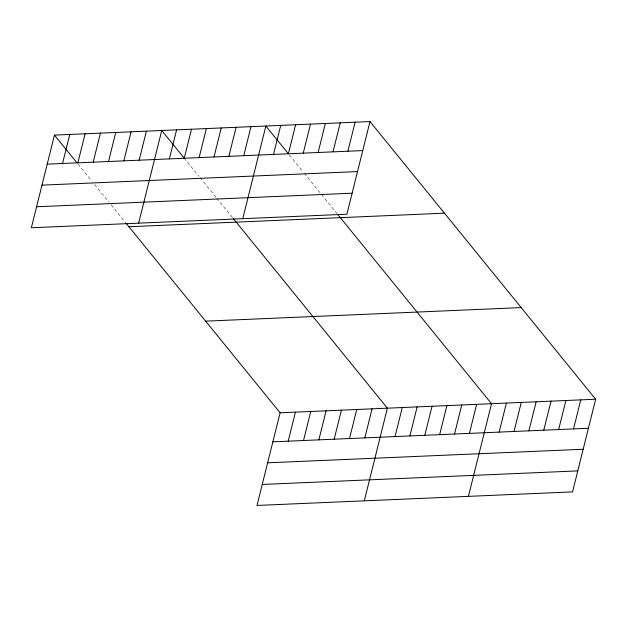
<?xml version="1.0" encoding="UTF-8"?>
<svg xmlns="http://www.w3.org/2000/svg" width="627" height="627" viewBox="0 0 627 627"><rect width="100%" height="100%" fill="white"/><g stroke="black" fill="none" stroke-linecap="round" stroke-linejoin="round"><path stroke-width="0.47" stroke-dasharray="3.13 2.35" d="M289.353 154.924L303.1 171.845M304.244 173.256L320.852 193.696M321.424 194.401L336.895 213.431M184.072 157.988L198.971 176.32M200.115 177.731L216.15 197.466M216.723 198.171L232.766 217.906M77.936 164.008L91.683 180.929M94.552 184.456L108.871 202.074M111.159 204.896L125.478 222.514"/><path stroke-width="0.94" d="M54.455 135.111L31.35 227.766L346.888 214.207L369.993 121.552L54.455 135.111L76.792 162.605M62.535 163.482L69.777 134.452M77.866 162.824L85.107 133.794M93.188 162.166L100.43 133.136M108.518 161.507L115.76 132.477M123.84 160.849L131.082 131.819M139.17 160.191L146.412 131.161M138.638 223.157L161.735 130.502L184.072 157.988M169.368 158.897L176.61 129.86M184.244 158.255L191.486 129.225M199.12 157.62L206.361 128.582M213.995 156.977L221.237 127.947M228.871 156.335L236.113 127.305M243.746 155.7L250.988 126.662M242.767 218.682L265.864 126.027L288.201 153.513M273.497 154.422L280.739 125.384M288.373 153.78L295.615 124.749M303.249 153.145L310.49 124.107M318.124 152.502L325.366 123.472M333 151.859L340.242 122.829M126.051 223.22L280.112 412.793L257.007 505.448L572.545 491.889L595.65 399.234L369.993 121.552M347.875 151.225L355.117 122.187M288.193 441.173L295.435 412.135M303.523 440.515L310.765 411.477M318.845 439.856L326.087 410.818M334.175 439.198L341.417 410.16M349.498 438.539L356.739 409.502M364.828 437.881L372.07 408.843M364.295 500.84L387.392 408.185L233.338 218.611M395.026 436.58L402.268 407.542M409.901 435.937L417.143 406.907M424.777 435.303L432.019 406.265M439.652 434.66L446.894 405.63M454.528 434.025L461.77 404.987M469.404 433.382L476.645 404.352M468.424 496.365L491.521 403.71L337.467 214.136M499.155 432.105L506.397 403.075M514.03 431.462L521.272 402.432M528.906 430.827L536.148 401.789M543.781 430.185L551.023 401.155M558.657 429.55L565.899 400.512M573.533 428.907L580.774 399.877M47.213 164.141L362.751 150.582M41.978 185.137L357.515 171.579M36.585 206.769L352.123 193.21M128.919 226.747L444.457 213.188M205.64 321.157L521.186 307.598M280.112 412.793L595.65 399.234M272.87 441.831L588.408 428.272M267.635 462.82L583.173 449.261M262.243 484.452L577.78 470.893"/></g></svg>
